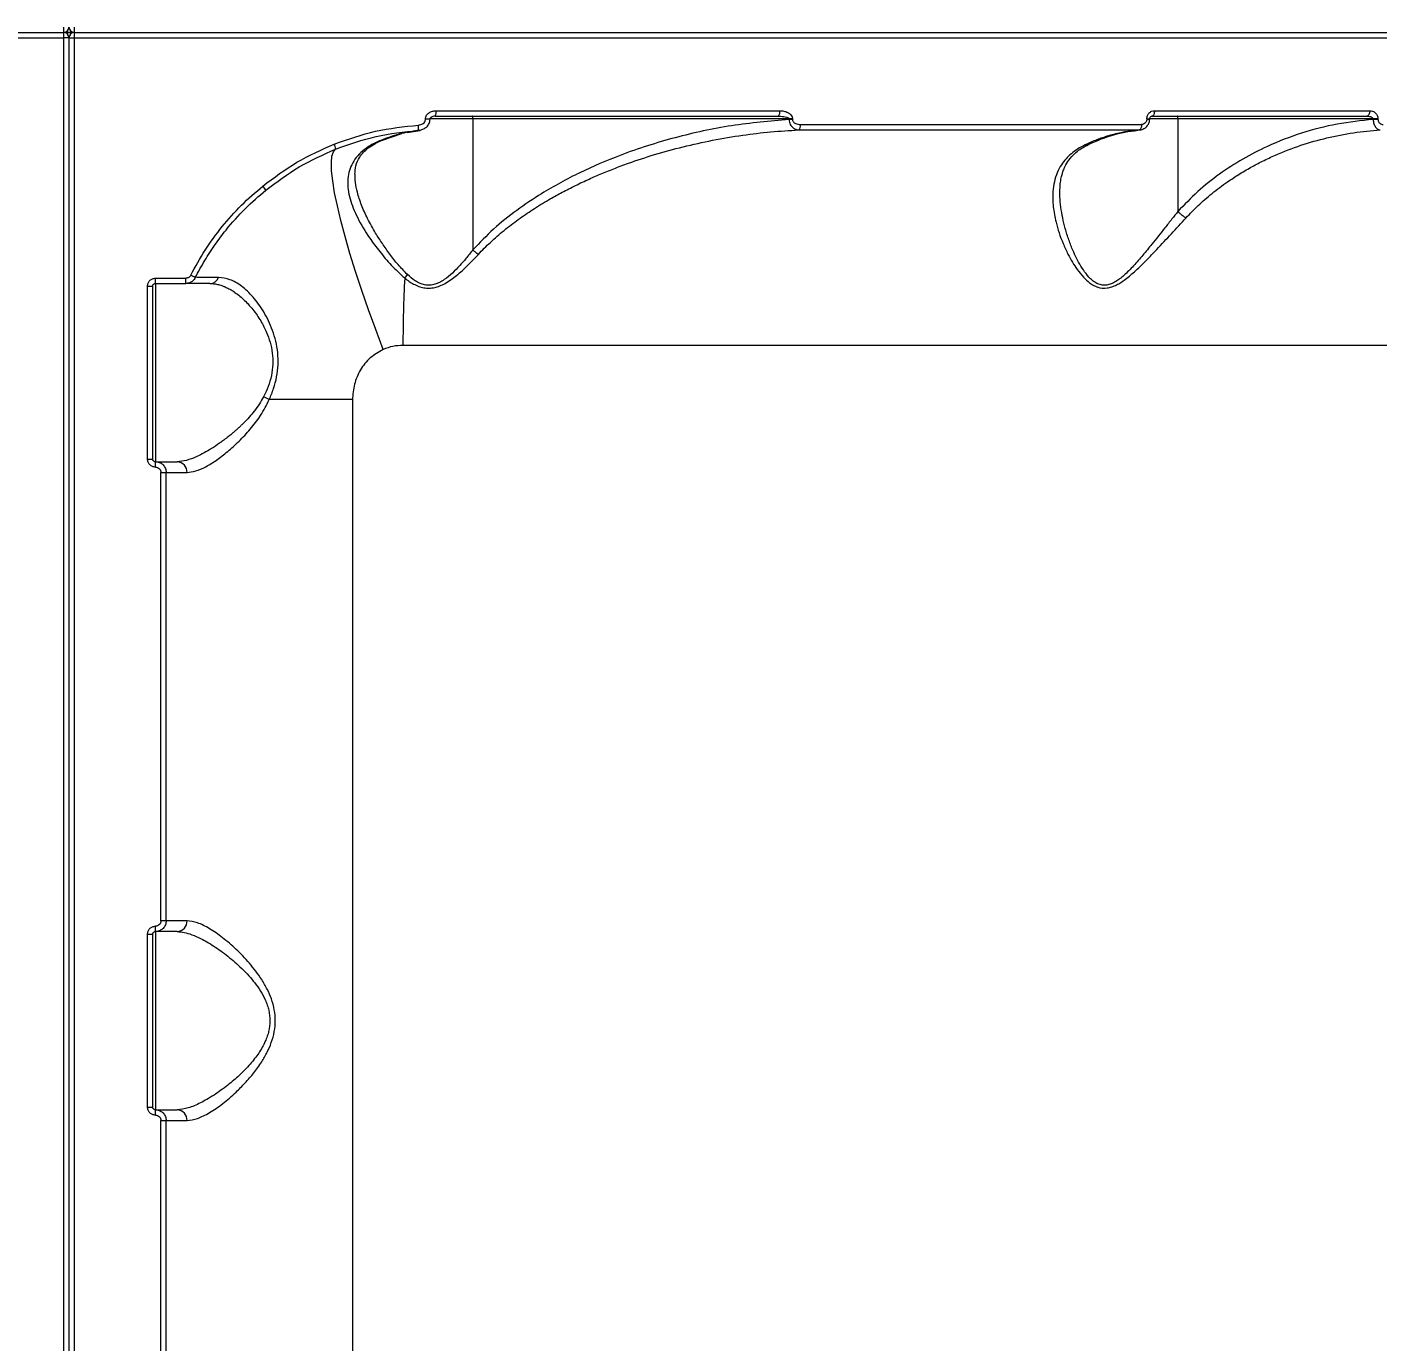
# Model space of a CAD drawing. Header units: millimetres. Extents: x -8045 to 6871, y -5915 to 5473.
# Drawn here: x -1934.6 to -1684.4, y -671.7 to -428.2 of the extents above; entities that cross this region are included whole.
import ezdxf

# ---------------------------------------------------------------- set-up
doc = ezdxf.new("R2010")
doc.units = ezdxf.units.MM
for name, color, linetype in [('DIKOM_ОБЪЕКТ', 7, 'Continuous'), ('DIKOM_РАЗМЕР_ЗОНА', 7, 'Continuous'), ('DIKOM_РАЗМЕР_ОБЪЕКТА', 7, 'Continuous')]:
    doc.layers.add(name, color=color, linetype=linetype)
doc.styles.add('style1', font='arial.ttf', dxfattribs={"width": 0.8})
doc.dimstyles.new('1-50', dxfattribs={"dimtxt": 300, "dimasz": 200, "dimexe": 100, "dimexo": 0, "dimgap": 100, "dimtad": 1, "dimtxsty": 'style1', "dimcen": 200, "dimclrd": 7, "dimclre": 7, "dimclrt": 7, "dimadec": 1, "dimazin": 2, "dimtfac": 1, "dimtmove": 0, "dimatfit": 2, "dimfxl": 0, "dimlwd": 25, "dimlwe": 18, "dimarcsym": 0})

# ---------------------------------------------------------------- blocks, each defined once
blk = doc.blocks.new('*D9')
at = {"layer": 'Defpoints', "color": 0, "linetype": 'Continuous', "transparency": 16777216}
for p in [(5663.54, -234.65), (-5019.6, -1388.73), (5663.54, -4701.47)]:
    blk.add_point(p, dxfattribs=at)
at = {"layer": 'DIKOM_РАЗМЕР_ОБЪЕКТА', "color": 7, "linetype": 'Continuous', "lineweight": 18, "transparency": 16777216}
for p, q in [((5663.54, -234.65), (5663.54, -4801.47)), ((-5019.6, -1388.73), (-5019.6, -4801.47))]:
    blk.add_line(p, q, dxfattribs=at)
at = {"layer": 'DIKOM_РАЗМЕР_ОБЪЕКТА', "color": 7, "linetype": 'Continuous', "lineweight": 25, "transparency": 16777216}
blk.add_line((-4819.6, -4701.47), (5463.54, -4701.47), dxfattribs=at)
at = {"layer": 'DIKOM_РАЗМЕР_ОБЪЕКТА', "color": 7, "linetype": 'Continuous', "transparency": 16777216}
for points in [[(-4819.6, -4668.14), (-4819.6, -4734.8), (-5019.6, -4701.47)], [(5463.54, -4668.14), (5463.54, -4734.8), (5663.54, -4701.47)]]:
    blk.add_solid(points, dxfattribs=at)
at = {"layer": 'DIKOM_РАЗМЕР_ОБЪЕКТА', "color": 7, "linetype": 'Continuous', "lineweight": 15, "transparency": 16777216, "insert": (-74.37, -4448.3), "char_height": 300, "attachment_point": 5, "style": 'style1'}
blk.add_mtext('10700', dxfattribs=at)
blk = doc.blocks.new('*D10')
at = {"layer": 'Defpoints', "color": 0, "linetype": 'Continuous', "transparency": 16777216}
for p in [(-1653.81, 3474.95), (-5616.46, -3083.4), (491.01, -3083.4)]:
    blk.add_point(p, dxfattribs=at)
at = {"layer": 'DIKOM_РАЗМЕР_ОБЪЕКТА', "color": 7, "linetype": 'Continuous', "lineweight": 18, "transparency": 16777216}
for p, q in [((-1653.81, 3474.95), (-5716.46, 3474.95)), ((491.01, -3083.4), (-5716.46, -3083.4))]:
    blk.add_line(p, q, dxfattribs=at)
at = {"layer": 'DIKOM_РАЗМЕР_ОБЪЕКТА', "color": 7, "linetype": 'Continuous', "lineweight": 25, "transparency": 16777216}
blk.add_line((-5616.46, 3274.95), (-5616.46, -2883.4), dxfattribs=at)
at = {"layer": 'DIKOM_РАЗМЕР_ОБЪЕКТА', "color": 7, "linetype": 'Continuous', "transparency": 16777216}
for points in [[(-5649.79, 3274.95), (-5583.12, 3274.95), (-5616.46, 3474.95)], [(-5649.79, -2883.4), (-5583.12, -2883.4), (-5616.46, -3083.4)]]:
    blk.add_solid(points, dxfattribs=at)
at = {"layer": 'DIKOM_РАЗМЕР_ОБЪЕКТА', "color": 7, "linetype": 'Continuous', "lineweight": 15, "transparency": 16777216, "insert": (-5869.63, -1326.86), "char_height": 300, "attachment_point": 5, "rotation": 90, "style": 'style1'}
blk.add_mtext('6550', dxfattribs=at)
blk = doc.blocks.new('*D11')
at = {"layer": 'Defpoints', "color": 0, "transparency": 16777216}
for p in [(6870.85, -184.65), (-7019.6, -1388.73), (-7019.6, -5814.65)]:
    blk.add_point(p, dxfattribs=at)
at = {"layer": 'DIKOM_РАЗМЕР_ЗОНА', "color": 7, "lineweight": 18, "transparency": 16777216}
for p, q in [((6870.85, -184.65), (6870.85, -5914.65)), ((-7019.6, -1388.73), (-7019.6, -5914.65))]:
    blk.add_line(p, q, dxfattribs=at)
at = {"layer": 'DIKOM_РАЗМЕР_ЗОНА', "color": 7, "lineweight": 25, "transparency": 16777216}
blk.add_line((6670.85, -5814.65), (-6819.6, -5814.65), dxfattribs=at)
at = {"layer": 'DIKOM_РАЗМЕР_ЗОНА', "color": 7, "transparency": 16777216}
for points in [[(-6819.6, -5781.31), (-6819.6, -5847.98), (-7019.6, -5814.65)], [(6670.85, -5781.31), (6670.85, -5847.98), (6870.85, -5814.65)]]:
    blk.add_solid(points, dxfattribs=at)
at = {"layer": 'DIKOM_РАЗМЕР_ЗОНА', "color": 7, "transparency": 16777216, "insert": (-74.37, -5561.37), "char_height": 300, "attachment_point": 5, "style": 'style1'}
blk.add_mtext('13900', dxfattribs=at)
blk = doc.blocks.new('*D12')
at = {"layer": 'Defpoints', "color": 0, "transparency": 16777216}
for p in [(-2189.61, 5472.65), (-7595.21, -5084.97), (-495.58, -5084.97)]:
    blk.add_point(p, dxfattribs=at)
at = {"layer": 'DIKOM_РАЗМЕР_ЗОНА', "color": 7, "lineweight": 18, "transparency": 16777216}
for p, q in [((-2189.61, 5472.65), (-7695.21, 5472.65)), ((-495.58, -5084.97), (-7695.21, -5084.97))]:
    blk.add_line(p, q, dxfattribs=at)
at = {"layer": 'DIKOM_РАЗМЕР_ЗОНА', "color": 7, "lineweight": 25, "transparency": 16777216}
blk.add_line((-7595.21, 5272.65), (-7595.21, -4884.97), dxfattribs=at)
at = {"layer": 'DIKOM_РАЗМЕР_ЗОНА', "color": 7, "transparency": 16777216}
for points in [[(-7628.55, 5272.65), (-7561.88, 5272.65), (-7595.21, 5472.65)], [(-7628.55, -4884.97), (-7561.88, -4884.97), (-7595.21, -5084.97)]]:
    blk.add_solid(points, dxfattribs=at)
at = {"layer": 'DIKOM_РАЗМЕР_ЗОНА', "color": 7, "transparency": 16777216, "insert": (-7848.38, -1452.59), "char_height": 300, "attachment_point": 5, "rotation": 90, "style": 'style1'}
blk.add_mtext('10550', dxfattribs=at)

msp = doc.modelspace()

# ---------------------------------------------------------------- linework, layer by layer
at = {"layer": 'DIKOM_ОБЪЕКТ', "color": 7, "linetype": 'Continuous', "lineweight": 15}
for p, q in [((-2346.813, -430.157), (-1927.815, -430.157)), ((-1927.815, -430.157), (-1927.815, -914.157)), ((-1927.313, -430.157), (-1927.815, -430.157)), ((-1926.813, -430.157), (-1927.313, -430.157)), ((-1926.813, -430.157), (-1926.813, -914.157)), ((-1926.813, -430.157), (-1926.313, -430.157)), ((-1926.313, -430.157), (-1925.811, -430.157)), ((-1925.811, -914.157), (-1925.811, -430.157)), ((-1925.811, -430.157), (-1506.813, -430.157)), ((-1860.794, -445.157), (-1860.794, -445.245)), ((-1860.794, -445.157), (-1859.951, -445.157)), ((-1859.951, -445.245), (-1860.794, -445.245)), ((-1859.951, -445.245), (-1859.951, -445.157)), ((-1852.001, -445.157), (-1859.951, -445.157)), ((-1858.838, -443.657), (-1795.199, -443.657)), ((-1793.471, -445.157), (-1852.001, -445.157)), ((-1852.001, -445.157), (-1852.001, -469.405)), ((-1793.471, -445.279), (-1793.471, -445.157)), ((-1792.832, -445.157), (-1793.471, -445.157)), ((-1792.832, -445.279), (-1793.471, -445.279)), ((-1792.832, -445.157), (-1792.832, -445.279)), ((-1727.207, -445.157), (-1727.207, -445.19)), ((-1727.207, -445.157), (-1726.683, -445.157)), ((-1727.207, -445.19), (-1726.683, -445.19)), ((-1726.683, -445.19), (-1726.683, -445.157)), ((-1721.46, -445.157), (-1726.683, -445.157)), ((-1725.791, -443.657), (-1685.928, -443.657)), ((-1721.46, -445.157), (-1721.46, -462.317)), ((-1685.306, -445.157), (-1721.46, -445.157)), ((-1685.306, -445.261), (-1685.306, -445.157)), ((-1684.406, -445.157), (-1685.306, -445.157)), ((-1684.406, -445.261), (-1685.306, -445.261)), ((-1684.406, -445.157), (-1684.406, -445.261)), ((-1864.176, -447.708), (-1861.765, -447.293)), ((-1862.182, -447.319), (-1861.76, -447.223)), ((-1791.657, -447.215), (-1728.618, -447.215)), ((-1791.358, -446.217), (-1728.18, -446.217)), ((-1728.232, -447.126), (-1728.618, -447.215)), ((-1869.07, -449.143), (-1868.694, -449.043)), ((-1868.733, -449.082), (-1865.143, -447.897)), ((-1721.46, -462.317), (-1721.459, -462.321)), ((-1910.775, -474.657), (-1905.148, -474.657)), ((-1903.287, -474.56), (-1903.416, -474.561)), ((-1912.278, -508.157), (-1912.278, -476.157)), ((-1912.278, -476.157), (-1911.313, -476.157)), ((-1911.313, -508.157), (-1911.313, -476.157)), ((-1910.813, -475.657), (-1905.2, -475.657)), ((-1910.813, -475.657), (-1910.813, -508.657)), ((-1544.813, -487.107), (-1864.965, -487.107)), ((-1874.311, -497.157), (-1889.719, -497.157)), ((-1874.311, -497.157), (-1874.311, -847.157)), ((-1912.278, -508.157), (-1911.313, -508.157)), ((-1909.772, -593.657), (-1909.772, -510.657)), ((-1909.772, -510.657), (-1908.813, -510.657)), ((-1908.813, -510.657), (-1904.955, -510.657)), ((-1908.813, -593.657), (-1908.813, -510.657)), ((-1908.813, -593.657), (-1909.772, -593.657)), ((-1904.955, -593.657), (-1908.813, -593.657)), ((-1912.278, -628.157), (-1912.278, -596.157)), ((-1912.278, -596.157), (-1911.313, -596.157)), ((-1911.313, -628.157), (-1911.313, -596.157)), ((-1910.813, -595.657), (-1910.813, -628.657)), ((-1912.278, -628.157), (-1911.313, -628.157)), ((-1909.772, -713.657), (-1909.772, -630.657)), ((-1909.772, -630.657), (-1908.813, -630.657)), ((-1908.813, -630.657), (-1904.955, -630.657)), ((-1908.813, -713.657), (-1908.813, -630.657))]:
    msp.add_line(p, q, dxfattribs=at)
at = {"layer": 'DIKOM_ОБЪЕКТ', "color": 7, "linetype": 'Continuous', "lineweight": 15, "flags": 128}
for points in [[(-1795.199, -443.657), (-1795.205, -443.852), (-1795.223, -444.04), (-1795.252, -444.213), (-1795.291, -444.364), (-1795.338, -444.489), (-1795.392, -444.581), (-1795.451, -444.638), (-1795.512, -444.657)], [(-1725.791, -443.657), (-1725.8, -443.852), (-1725.828, -444.04), (-1725.872, -444.213), (-1725.931, -444.364), (-1726.004, -444.489), (-1726.087, -444.581), (-1726.176, -444.638), (-1726.27, -444.657)], [(-1721.46, -445.157), (-1721.463, -445.06), (-1721.473, -444.966), (-1721.487, -444.88), (-1721.508, -444.804), (-1721.532, -444.742), (-1721.56, -444.695), (-1721.59, -444.667), (-1721.622, -444.657)], [(-1685.928, -443.657), (-1685.939, -443.852), (-1685.971, -444.04), (-1686.024, -444.213), (-1686.096, -444.364), (-1686.183, -444.489), (-1686.282, -444.581), (-1686.389, -444.638), (-1686.501, -444.657)], [(-1728.18, -446.217), (-1728.188, -446.403), (-1728.213, -446.583), (-1728.252, -446.75), (-1728.306, -446.898), (-1728.372, -447.022), (-1728.448, -447.119), (-1728.531, -447.183), (-1728.618, -447.215)], [(-1868.607, -487.867), (-1870.014, -484.173), (-1871.346, -480.516), (-1872.591, -476.931), (-1873.737, -473.454), (-1874.772, -470.12), (-1875.686, -466.96), (-1876.47, -464.007), (-1877.116, -461.29), (-1877.618, -458.835), (-1877.971, -456.667), (-1878.171, -454.807), (-1878.216, -453.273), (-1878.107, -452.08), (-1877.844, -451.241), (-1877.429, -450.764)]]:
    msp.add_lwpolyline(points, dxfattribs=at)
at = {"layer": 'DIKOM_ОБЪЕКТ', "color": 7, "linetype": 'Continuous', "lineweight": 15}
for centre, radius, start, end in [((-1827.431, -428.418), 100.385, 179.85121, 180.42199), ((-1827.433, -429.897), 100.382, 179.57801, 180.14878), ((-1927.813, -428.157), 1, 270, 0), ((-1927.813, -430.157), 1, 0, 90), ((-1925.813, -428.157), 1, 180, 270), ((-1925.813, -430.157), 1, 90, 180), ((-2026.195, -428.418), 100.385, 359.57801, 0.14879), ((-2026.192, -429.897), 100.382, 359.85122, 0.42199), ((-1860.504, -443.901), 1.684, 333.30437, 8.318), ((-1864.042, -446.669), 1.97, 340.73408, 10.08971), ((-1792.498, -446.419), 1.157, 316.57353, 10.05154), ((-1879.808, -450.921), 2.384, 3.78462, 27.06679), ((-1893.522, -460.012), 3.552, 27.45777, 42.8009), ((-1917.354, -474.906), 6.584, 353.45013, 2.16697), ((-1910.037, -474.906), 4.895, 351.17423, 2.916), ((-1908.419, -482.838), 9.672, 58.84858, 64.49259), ((-1900.767, -473.897), 1.761, 271.8327, 338.85683), ((-1628.647, -486.985), 236.318, 177.00305, 180.02965), ((-1869.089, -470.446), 6.106, 316.74621, 324.3342), ((-1893.668, -503.512), 7.481, 58.14658, 67.16851), ((-1917.354, -509.408), 6.584, 357.83292, 6.54985), ((-1906.864, -510.566), 1.911, 357.24761, 86.95462), ((-1917.354, -594.906), 6.584, 353.45015, 2.16708), ((-1906.864, -593.749), 1.911, 273.04538, 2.75239), ((-1917.354, -629.408), 6.584, 357.83303, 6.54987), ((-1906.864, -630.566), 1.911, 357.24636, 86.95586)]:
    msp.add_arc(centre, radius, start, end, dxfattribs=at)
for points, knots in [([(-2345.8, -429.157), (-2345.804, -429.157), (-2346.003, -429.157), (-2345.299, -429.157), (-2343.595, -429.157), (-2340.574, -429.157), (-2336.438, -429.157), (-2331.177, -429.157), (-2324.846, -429.157), (-2317.495, -429.157), (-2309.176, -429.157), (-2299.947, -429.157), (-2289.831, -429.157), (-2278.793, -429.157), (-2266.771, -429.157), (-2253.734, -429.157), (-2239.703, -429.157), (-2224.698, -429.157), (-2208.76, -429.157), (-2191.938, -429.157), (-2174.302, -429.157), (-2155.914, -429.157), (-2136.846, -429.157), (-2117.178, -429.157), (-2096.998, -429.157), (-2076.39, -429.157), (-2055.442, -429.157), (-2034.259, -429.157), (-2012.936, -429.157), (-1991.563, -429.157), (-1970.213, -429.157), (-1948.966, -429.157), (-1934.838, -429.157), (-1927.813, -429.157)], [0, 0, 0, 0, 0.0007607, 0.0348328, 0.0688504, 0.1027746, 0.136567, 0.1701896, 0.2035183, 0.2365794, 0.2693406, 0.3017708, 0.3338404, 0.3659096, 0.3983395, 0.4311007, 0.4641621, 0.4974913, 0.5311135, 0.5649055, 0.5988298, 0.6328477, 0.6669202, 0.7009923, 0.73501, 0.7689341, 0.8027265, 0.8363492, 0.8696779, 0.9027389, 0.9355001, 0.9679303, 1, 1, 1, 1]), ([(-2345.8, -429.157), (-2345.804, -429.157), (-2346.003, -429.157), (-2345.299, -429.157), (-2343.595, -429.157), (-2340.574, -429.157), (-2336.438, -429.157), (-2331.177, -429.157), (-2324.846, -429.157), (-2317.495, -429.157), (-2309.176, -429.157), (-2299.947, -429.157), (-2289.831, -429.157), (-2278.793, -429.157), (-2266.771, -429.157), (-2253.734, -429.157), (-2239.703, -429.157), (-2224.698, -429.157), (-2208.76, -429.157), (-2191.938, -429.157), (-2174.302, -429.157), (-2155.914, -429.157), (-2136.846, -429.157), (-2117.178, -429.157), (-2096.998, -429.157), (-2076.39, -429.157), (-2055.442, -429.157), (-2034.259, -429.157), (-2012.936, -429.157), (-1991.563, -429.157), (-1970.213, -429.157), (-1948.966, -429.157), (-1934.838, -429.157), (-1927.813, -429.157)], [0, 0, 0, 0, 0.0007607, 0.0348328, 0.0688504, 0.1027746, 0.136567, 0.1701896, 0.2035183, 0.2365794, 0.2693406, 0.3017708, 0.3338404, 0.3659096, 0.3983395, 0.4311007, 0.4641621, 0.4974913, 0.5311135, 0.5649055, 0.5988298, 0.6328477, 0.6669202, 0.7009923, 0.73501, 0.7689341, 0.8027265, 0.8363492, 0.8696779, 0.9027389, 0.9355001, 0.9679303, 1, 1, 1, 1]), ([(-1927.463, -429.157), (-1927.246, -429.157), (-1926.813, -429.157), (-1926.38, -429.157), (-1926.163, -429.157)], [0, 0, 0, 0, 0.5000458, 1, 1, 1, 1]), ([(-1926.163, -429.157), (-1926.38, -429.157), (-1926.813, -429.157), (-1927.246, -429.157), (-1927.463, -429.157)], [0, 0, 0, 0, 0.4999542, 1, 1, 1, 1]), ([(-1925.813, -429.157), (-1918.788, -429.157), (-1904.66, -429.157), (-1883.413, -429.157), (-1862.063, -429.157), (-1840.691, -429.157), (-1819.367, -429.157), (-1798.184, -429.157), (-1777.236, -429.157), (-1756.628, -429.157), (-1736.448, -429.157), (-1716.78, -429.157), (-1697.712, -429.157), (-1679.324, -429.157), (-1661.688, -429.157), (-1644.866, -429.157), (-1628.928, -429.157), (-1613.923, -429.157), (-1599.892, -429.157), (-1586.855, -429.157), (-1574.833, -429.157), (-1563.795, -429.157), (-1553.679, -429.157), (-1544.45, -429.157), (-1536.131, -429.157), (-1528.78, -429.157), (-1522.449, -429.157), (-1517.188, -429.157), (-1513.052, -429.157), (-1510.03, -429.157), (-1508.327, -429.157), (-1507.623, -429.157), (-1507.822, -429.157), (-1507.826, -429.157)], [0, 0, 0, 0, 0.0320693, 0.0644991, 0.0972602, 0.1303218, 0.1636508, 0.1972731, 0.2310651, 0.2649892, 0.2990072, 0.3330798, 0.3671519, 0.4011695, 0.4350937, 0.468886, 0.5025087, 0.5358374, 0.5688985, 0.6016597, 0.6340899, 0.6661596, 0.6982287, 0.7306586, 0.7634198, 0.7964812, 0.8298104, 0.8634325, 0.8972246, 0.9311488, 0.9651667, 0.9992393, 1, 1, 1, 1]), ([(-1925.813, -429.157), (-1918.788, -429.157), (-1904.66, -429.157), (-1883.413, -429.157), (-1862.063, -429.157), (-1840.691, -429.157), (-1819.367, -429.157), (-1798.184, -429.157), (-1777.236, -429.157), (-1756.628, -429.157), (-1736.448, -429.157), (-1716.78, -429.157), (-1697.712, -429.157), (-1679.324, -429.157), (-1661.688, -429.157), (-1644.866, -429.157), (-1628.928, -429.157), (-1613.923, -429.157), (-1599.892, -429.157), (-1586.855, -429.157), (-1574.833, -429.157), (-1563.795, -429.157), (-1553.679, -429.157), (-1544.45, -429.157), (-1536.131, -429.157), (-1528.78, -429.157), (-1522.449, -429.157), (-1517.188, -429.157), (-1513.052, -429.157), (-1510.03, -429.157), (-1508.327, -429.157), (-1507.623, -429.157), (-1507.822, -429.157), (-1507.826, -429.157)], [0, 0, 0, 0, 0.0320693, 0.0644991, 0.0972602, 0.1303218, 0.1636508, 0.1972731, 0.2310651, 0.2649892, 0.2990072, 0.3330798, 0.3671519, 0.4011695, 0.4350937, 0.468886, 0.5025087, 0.5358374, 0.5688985, 0.6016597, 0.6340899, 0.6661596, 0.6982287, 0.7306586, 0.7634198, 0.7964812, 0.8298104, 0.8634325, 0.8972246, 0.9311488, 0.9651667, 0.9992393, 1, 1, 1, 1]), ([(-1862.102, -446.323), (-1861.95, -446.302), (-1861.645, -446.259), (-1861.227, -446.045), (-1860.95, -445.763), (-1860.813, -445.478), (-1860.8, -445.321), (-1860.794, -445.245)], [0, 0, 0, 0, 0.2498107, 0.4991843, 0.7488148, 0.8772728, 1, 1, 1, 1]), ([(-1861.782, -447.258), (-1861.564, -447.193), (-1861.124, -447.06), (-1860.533, -446.641), (-1860.158, -446.138), (-1859.979, -445.646), (-1859.96, -445.379), (-1859.951, -445.245)], [0, 0, 0, 0, 0.2333659, 0.4713365, 0.7263083, 0.8621464, 1, 1, 1, 1]), ([(-1860.794, -445.157), (-1860.784, -445.045), (-1860.765, -444.815), (-1860.613, -444.504), (-1860.397, -444.234), (-1860.042, -443.95), (-1859.514, -443.709), (-1859.063, -443.674), (-1858.838, -443.657)], [0, 0, 0, 0, 0.1230913, 0.2505462, 0.3721732, 0.5011367, 0.7503115, 1, 1, 1, 1]), ([(-1859.951, -445.157), (-1859.951, -445.15), (-1859.95, -445.136), (-1859.944, -445.108), (-1859.931, -445.074), (-1859.899, -445.017), (-1859.831, -444.936), (-1859.659, -444.797), (-1859.359, -444.653), (-1859.086, -444.61), (-1858.94, -444.587)], [0, 0, 0, 0, 0.0235972, 0.046789, 0.074501, 0.1094841, 0.2050982, 0.3307639, 0.6431644, 1, 1, 1, 1]), ([(-1859, -444.657), (-1851.844, -444.657), (-1837.532, -444.657), (-1816.331, -444.657), (-1802.451, -444.657), (-1795.512, -444.657)], [0, 0, 0, 0, 0.3333139, 0.6666806, 1, 1, 1, 1]), ([(-1852.001, -445.157), (-1852.003, -445.092), (-1852.008, -444.961), (-1852.045, -444.795), (-1852.098, -444.68), (-1852.14, -444.665), (-1852.161, -444.657)], [0, 0, 0, 0, 0.2500101, 0.5000092, 0.7499996, 1, 1, 1, 1]), ([(-1793.471, -445.279), (-1797.022, -445.591), (-1804.114, -446.215), (-1814.586, -448.494), (-1823.971, -451.473), (-1832.232, -455.015), (-1838.62, -458.474), (-1843.927, -462.039), (-1848.234, -465.453), (-1850.754, -468.104), (-1851.999, -469.413)], [0, 0, 0, 0, 0.166469, 0.332443, 0.4987743, 0.6240185, 0.748854, 0.833796, 0.9179429, 1, 1, 1, 1]), ([(-1795.512, -444.657), (-1795.149, -444.669), (-1794.604, -444.686), (-1793.957, -444.821), (-1793.636, -444.941), (-1793.508, -445.056), (-1793.475, -445.115), (-1793.472, -445.144), (-1793.471, -445.157)], [0, 0, 0, 0, 0.4981716, 0.7483434, 0.9096002, 0.9610803, 0.9815173, 1, 1, 1, 1]), ([(-1795.199, -443.657), (-1794.947, -443.672), (-1794.444, -443.701), (-1793.721, -443.945), (-1793.181, -444.315), (-1792.928, -444.704), (-1792.845, -444.958), (-1792.836, -445.092), (-1792.832, -445.157)], [0, 0, 0, 0, 0.2498954, 0.4995082, 0.7488496, 0.8744006, 0.9380085, 1, 1, 1, 1]), ([(-1793.471, -445.279), (-1793.455, -445.444), (-1793.425, -445.766), (-1793.253, -446.19), (-1793.029, -446.531), (-1792.697, -446.866), (-1792.235, -447.142), (-1791.847, -447.191), (-1791.657, -447.215)], [0, 0, 0, 0, 0.1501478, 0.2929681, 0.4249018, 0.5487941, 0.7794298, 1, 1, 1, 1]), ([(-1792.832, -445.279), (-1792.83, -445.32), (-1792.825, -445.403), (-1792.775, -445.563), (-1792.667, -445.736), (-1792.487, -445.901), (-1792.213, -446.064), (-1791.829, -446.192), (-1791.515, -446.209), (-1791.358, -446.217)], [0, 0, 0, 0, 0.0616328, 0.1252977, 0.2506377, 0.3692722, 0.5009726, 0.750317, 1, 1, 1, 1]), ([(-1728.258, -447.169), (-1728.034, -447.094), (-1727.593, -446.946), (-1727.076, -446.448), (-1726.743, -445.842), (-1726.703, -445.403), (-1726.683, -445.19)], [0, 0, 0, 0, 0.2660093, 0.5228223, 0.7687247, 1, 1, 1, 1]), ([(-1727.207, -445.19), (-1727.211, -445.26), (-1727.219, -445.399), (-1727.282, -445.598), (-1727.377, -445.779), (-1727.543, -445.983), (-1727.812, -446.174), (-1728.057, -446.203), (-1728.18, -446.217)], [0, 0, 0, 0, 0.1249503, 0.250947, 0.375203, 0.5011786, 0.7505056, 1, 1, 1, 1]), ([(-1727.207, -445.157), (-1727.202, -445.056), (-1727.191, -444.851), (-1727.1, -444.561), (-1726.963, -444.296), (-1726.72, -443.997), (-1726.327, -443.719), (-1725.97, -443.678), (-1725.791, -443.657)], [0, 0, 0, 0, 0.1251161, 0.2509759, 0.3751831, 0.5012368, 0.7504576, 1, 1, 1, 1]), ([(-1726.683, -445.157), (-1726.676, -445.086), (-1726.663, -444.943), (-1726.537, -444.758), (-1726.341, -444.622), (-1726.178, -444.599), (-1726.094, -444.587)], [0, 0, 0, 0, 0.2350167, 0.4701261, 0.7258939, 1, 1, 1, 1]), ([(-1726.27, -444.657), (-1719.469, -444.657), (-1705.868, -444.657), (-1692.957, -444.657), (-1686.501, -444.657)], [0, 0, 0, 0, 0.4999991, 1, 1, 1, 1]), ([(-1685.306, -445.261), (-1687.541, -445.501), (-1692.021, -445.982), (-1698.585, -447.698), (-1704.416, -449.937), (-1709.48, -452.549), (-1713.801, -455.348), (-1717.863, -458.556), (-1720.258, -461.063), (-1721.459, -462.321)], [0, 0, 0, 0, 0.1663115, 0.3333902, 0.4995672, 0.6252211, 0.7503536, 0.8748267, 1, 1, 1, 1]), ([(-1686.501, -444.657), (-1686.27, -444.671), (-1685.923, -444.692), (-1685.535, -444.845), (-1685.372, -444.98), (-1685.314, -445.083), (-1685.308, -445.133), (-1685.306, -445.157)], [0, 0, 0, 0, 0.4998308, 0.7497629, 0.8916827, 0.9485056, 1, 1, 1, 1]), ([(-1685.928, -443.657), (-1685.747, -443.675), (-1685.386, -443.711), (-1684.971, -443.963), (-1684.699, -444.254), (-1684.538, -444.523), (-1684.427, -444.827), (-1684.413, -445.048), (-1684.406, -445.157)], [0, 0, 0, 0, 0.249591, 0.4993607, 0.6272929, 0.7498988, 0.876344, 1, 1, 1, 1]), ([(-1685.306, -445.261), (-1685.295, -445.401), (-1685.274, -445.68), (-1685.173, -446.073), (-1685.028, -446.42), (-1684.793, -446.796), (-1684.439, -447.13), (-1684.129, -447.187), (-1683.977, -447.215)], [0, 0, 0, 0, 0.1344488, 0.2676229, 0.3980902, 0.5245796, 0.7667585, 1, 1, 1, 1]), ([(-1684.406, -445.261), (-1684.402, -445.331), (-1684.394, -445.471), (-1684.325, -445.667), (-1684.223, -445.839), (-1684.05, -446.025), (-1683.784, -446.184), (-1683.555, -446.206), (-1683.44, -446.217)], [0, 0, 0, 0, 0.1242498, 0.2500801, 0.3726092, 0.5005353, 0.7503104, 1, 1, 1, 1]), ([(-1877.685, -449.836), (-1875.151, -448.942), (-1870.083, -447.155), (-1864.763, -446.601), (-1862.102, -446.323)], [0, 0, 0, 0, 0.4999988, 1, 1, 1, 1]), ([(-1877.429, -450.764), (-1874.95, -449.887), (-1869.992, -448.135), (-1864.786, -447.591), (-1862.182, -447.319)], [0, 0, 0, 0, 0.4999581, 1, 1, 1, 1]), ([(-1862.182, -447.319), (-1863.35, -447.507), (-1865.682, -447.882), (-1867.942, -448.723), (-1869.07, -449.143)], [0, 0, 0, 0, 0.5009483, 1, 1, 1, 1]), ([(-1851.001, -470.254), (-1850.272, -469.5), (-1848.756, -467.935), (-1846.27, -465.795), (-1843.646, -463.783), (-1840.89, -461.903), (-1838.262, -460.293), (-1835.722, -458.874), (-1833.309, -457.629), (-1830.867, -456.468), (-1828.39, -455.382), (-1825.873, -454.36), (-1822.525, -453.111), (-1818.251, -451.707), (-1813.058, -450.282), (-1807.611, -449.078), (-1802.203, -448.171), (-1796.871, -447.525), (-1793.399, -447.318), (-1791.657, -447.215)], [0, 0, 0, 0, 0.0475359, 0.098819, 0.1492367, 0.1985501, 0.2514811, 0.2905746, 0.3321963, 0.3763711, 0.4151166, 0.4568779, 0.5016832, 0.5801491, 0.6647726, 0.7508861, 0.8385493, 0.9190197, 1, 1, 1, 1]), ([(-1728.618, -447.215), (-1729.13, -447.268), (-1730.38, -447.398), (-1732.488, -447.794), (-1734.776, -448.42), (-1736.862, -449.174), (-1738.08, -449.729), (-1738.615, -449.973)], [0, 0, 0, 0, 0.1503549, 0.3668229, 0.6226253, 0.8340758, 1, 1, 1, 1]), ([(-1738.147, -449.945), (-1736.481, -449.221), (-1733.268, -447.822), (-1729.891, -447.404), (-1728.264, -447.202)], [0, 0, 0, 0, 0.5183038, 1, 1, 1, 1]), ([(-1719.957, -463.5), (-1719.216, -462.729), (-1717.686, -461.136), (-1715.107, -458.909), (-1712.581, -457.011), (-1710.161, -455.421), (-1707.996, -454.145), (-1705.725, -452.95), (-1702.659, -451.518), (-1698.701, -449.995), (-1693.871, -448.622), (-1688.958, -447.646), (-1685.64, -447.359), (-1683.977, -447.215)], [0, 0, 0, 0, 0.07811, 0.1613355, 0.2497931, 0.3106121, 0.375053, 0.4356387, 0.500752, 0.6262812, 0.750821, 0.8751073, 1, 1, 1, 1]), ([(-1890.916, -457.598), (-1888.855, -456.052), (-1884.733, -452.959), (-1880.034, -450.877), (-1877.685, -449.836)], [0, 0, 0, 0, 0.4999997, 1, 1, 1, 1]), ([(-1869.07, -449.143), (-1869.709, -449.437), (-1870.98, -450.02), (-1872.481, -451.098), (-1873.665, -452.304), (-1874.788, -454.085), (-1875.375, -456.588), (-1874.913, -459.917), (-1873.477, -463.48), (-1871.491, -466.799), (-1869.317, -469.736), (-1867.194, -472.278), (-1865.495, -473.844), (-1864.642, -474.63)], [0, 0, 0, 0, 0.0629766, 0.1251349, 0.1876121, 0.2502846, 0.3749742, 0.4992942, 0.6242146, 0.7485987, 0.8323191, 0.9158178, 1, 1, 1, 1]), ([(-1873.854, -455.435), (-1873.82, -454.908), (-1873.745, -453.753), (-1873.017, -452.1), (-1871.758, -450.759), (-1870.175, -449.717), (-1869.076, -449.238), (-1868.504, -448.989)], [0, 0, 0, 0, 0.1921525, 0.4209625, 0.6893025, 0.8381013, 1, 1, 1, 1]), ([(-1738.615, -449.973), (-1739.084, -450.218), (-1740.029, -450.713), (-1741.209, -451.591), (-1742.218, -452.567), (-1743.109, -453.734), (-1743.85, -455.137), (-1744.378, -456.808), (-1744.679, -458.899), (-1744.615, -461.408), (-1744.15, -463.981), (-1743.487, -466.271), (-1742.748, -468.246), (-1741.906, -470.07), (-1741.022, -471.672), (-1740.084, -473.113), (-1739.044, -474.42), (-1737.998, -475.404), (-1737.086, -476.001), (-1736.046, -476.464), (-1734.88, -476.584), (-1733.692, -476.297), (-1732.839, -475.934), (-1731.998, -475.449), (-1730.785, -474.606), (-1729.191, -473.236), (-1727.274, -471.358), (-1725.08, -469.066), (-1722.636, -466.422), (-1720.851, -464.476), (-1719.957, -463.5)], [0, 0, 0, 0, 0.0313105, 0.0630867, 0.0939358, 0.1255604, 0.1655573, 0.2071681, 0.2507381, 0.31331, 0.3752874, 0.4166908, 0.4587708, 0.5001167, 0.5326199, 0.5624595, 0.5964645, 0.6253566, 0.6418233, 0.6568737, 0.6882483, 0.7033883, 0.7196693, 0.7345081, 0.750802, 0.7906447, 0.8333517, 0.8757682, 0.9377007, 1, 1, 1, 1]), ([(-1743.313, -458.699), (-1743.298, -458.186), (-1743.272, -457.269), (-1743.085, -456.144), (-1742.873, -455.309), (-1742.602, -454.517), (-1742.171, -453.564), (-1741.381, -452.369), (-1740.117, -451.057), (-1738.759, -450.314), (-1738.044, -449.923)], [0, 0, 0, 0, 0.1360929, 0.2433614, 0.3226275, 0.3875308, 0.4873597, 0.6264151, 0.8032465, 1, 1, 1, 1]), ([(-1738.615, -449.973), (-1738.528, -449.981), (-1738.347, -449.999), (-1738.169, -449.97), (-1738.093, -449.917), (-1738.088, -449.914)], [0, 0, 0, 0, 0.4658139, 0.9649134, 1, 1, 1, 1]), ([(-1890.37, -458.374), (-1888.355, -456.858), (-1884.324, -453.826), (-1879.727, -451.784), (-1877.429, -450.764)], [0, 0, 0, 0, 0.4999918, 1, 1, 1, 1]), ([(-1904.254, -474.109), (-1903.397, -472.539), (-1901.683, -469.399), (-1898.5, -465.084), (-1894.953, -461.078), (-1892.262, -458.758), (-1890.916, -457.598)], [0, 0, 0, 0, 0.2506378, 0.5013194, 0.7505995, 1, 1, 1, 1]), ([(-1864.129, -474.006), (-1864.718, -473.395), (-1865.893, -472.177), (-1867.413, -470.228), (-1868.807, -468.269), (-1870.217, -466.054), (-1871.541, -463.665), (-1872.679, -461.133), (-1873.404, -458.902), (-1873.796, -456.991), (-1873.829, -455.912), (-1873.844, -455.41)], [0, 0, 0, 0, 0.1011869, 0.2018578, 0.302758, 0.4040277, 0.543687, 0.6753036, 0.8072768, 0.9103494, 1, 1, 1, 1]), ([(-1903.416, -474.561), (-1902.847, -473.494), (-1901.728, -471.396), (-1899.806, -468.464), (-1897.36, -465.216), (-1894.293, -461.764), (-1891.661, -459.489), (-1890.37, -458.374)], [0, 0, 0, 0, 0.1731313, 0.3402549, 0.501381, 0.7555298, 1, 1, 1, 1]), ([(-1721.46, -462.317), (-1721.826, -462.779), (-1722.62, -463.78), (-1723.821, -465.295), (-1725.058, -466.854), (-1726.417, -468.549), (-1727.938, -470.407), (-1729.643, -472.375), (-1731.079, -473.851), (-1732.206, -474.792), (-1732.988, -475.338), (-1733.789, -475.751), (-1734.643, -475.992), (-1735.342, -475.992), (-1735.889, -475.872), (-1736.399, -475.681), (-1737.002, -475.324), (-1737.851, -474.601), (-1738.755, -473.502), (-1739.651, -472.085), (-1740.42, -470.612), (-1741.161, -468.937), (-1741.862, -467.045), (-1742.46, -465.01), (-1742.918, -462.977), (-1743.2, -461.011), (-1743.331, -459.552), (-1743.302, -458.795), (-1743.297, -458.661)], [0, 0, 0, 0, 0.0400781, 0.0869365, 0.1301868, 0.1734204, 0.2320433, 0.2903703, 0.3476488, 0.3707315, 0.3911356, 0.4140885, 0.4348455, 0.4563266, 0.4673497, 0.4787545, 0.4993256, 0.5226072, 0.5665589, 0.6101645, 0.6535988, 0.6970592, 0.7551901, 0.815748, 0.8710054, 0.9302993, 0.9877149, 1, 1, 1, 1]), ([(-1721.459, -462.321), (-1721.338, -462.437), (-1721.092, -462.674), (-1720.691, -463.006), (-1720.297, -463.298), (-1720.069, -463.433), (-1719.957, -463.5)], [0, 0, 0, 0, 0.2457821, 0.5000311, 0.7542245, 1, 1, 1, 1]), ([(-1864.642, -474.63), (-1864.37, -474.842), (-1863.85, -475.247), (-1862.989, -475.777), (-1862.091, -476.194), (-1861.115, -476.467), (-1860.105, -476.546), (-1859.093, -476.416), (-1858.102, -476.101), (-1856.696, -475.424), (-1854.928, -474.144), (-1852.906, -472.289), (-1851.637, -470.933), (-1851.001, -470.254)], [0, 0, 0, 0, 0.0657243, 0.1254998, 0.1908507, 0.251007, 0.3133791, 0.3762149, 0.4361204, 0.5015317, 0.657908, 0.8285353, 1, 1, 1, 1]), ([(-1852.001, -469.405), (-1852.436, -469.954), (-1853.224, -470.949), (-1854.485, -472.398), (-1855.784, -473.732), (-1857.038, -474.788), (-1858.147, -475.461), (-1859.053, -475.839), (-1859.996, -476.017), (-1860.946, -475.95), (-1861.851, -475.657), (-1862.959, -475.056), (-1863.666, -474.421), (-1864.129, -474.006)], [0, 0, 0, 0, 0.1375736, 0.2496729, 0.3738572, 0.4982979, 0.5646445, 0.6235492, 0.6870756, 0.74939, 0.8086506, 0.8747376, 1, 1, 1, 1]), ([(-1852.001, -469.405), (-1852.001, -469.407), (-1852.001, -469.409), (-1852, -469.412), (-1851.999, -469.413), (-1851.999, -469.413)], [0, 0, 0, 0, 0.5423762, 0.7782903, 1, 1, 1, 1]), ([(-1851.999, -469.413), (-1851.836, -469.566), (-1851.512, -469.87), (-1851.171, -470.126), (-1851.001, -470.254)], [0, 0, 0, 0, 0.4999912, 1, 1, 1, 1]), ([(-1912.278, -476.157), (-1912.255, -475.96), (-1912.21, -475.566), (-1911.861, -475.07), (-1911.365, -474.725), (-1910.971, -474.68), (-1910.775, -474.657)], [0, 0, 0, 0, 0.2505344, 0.500191, 0.7499574, 1, 1, 1, 1]), ([(-1903.416, -474.561), (-1903.485, -474.679), (-1903.638, -474.942), (-1904.008, -475.291), (-1904.538, -475.591), (-1904.969, -475.634), (-1905.2, -475.657)], [0, 0, 0, 0, 0.1858465, 0.414539, 0.6859589, 1, 1, 1, 1]), ([(-1904.254, -474.109), (-1904.303, -474.188), (-1904.399, -474.346), (-1904.619, -474.519), (-1904.872, -474.637), (-1905.056, -474.65), (-1905.148, -474.657)], [0, 0, 0, 0, 0.2510295, 0.5004399, 0.7501919, 1, 1, 1, 1]), ([(-1899.125, -474.532), (-1899.778, -474.536), (-1901.081, -474.544), (-1902.433, -474.552), (-1902.906, -474.556), (-1903.141, -474.558)], [0, 0, 0, 0, 0.3349721, 0.6689349, 1, 1, 1, 1]), ([(-1889.719, -497.157), (-1889.436, -496.478), (-1888.87, -495.121), (-1888.305, -492.933), (-1888.037, -490.691), (-1888.106, -488.462), (-1888.474, -486.33), (-1889.274, -483.69), (-1890.692, -480.801), (-1892.7, -478.054), (-1894.84, -476.055), (-1897.015, -474.768), (-1898.422, -474.611), (-1899.125, -474.532)], [0, 0, 0, 0, 0.0636282, 0.1271844, 0.1905707, 0.2535785, 0.3167297, 0.3794365, 0.5039785, 0.6283924, 0.7519474, 0.8760941, 1, 1, 1, 1]), ([(-1911.313, -476.157), (-1911.306, -476.093), (-1911.295, -475.995), (-1911.232, -475.879), (-1911.153, -475.782), (-1911.048, -475.709), (-1910.924, -475.665), (-1910.851, -475.66), (-1910.813, -475.657)], [0, 0, 0, 0, 0.2443485, 0.3709669, 0.5000735, 0.7197394, 0.8524571, 1, 1, 1, 1]), ([(-1900.711, -475.657), (-1901.397, -475.657), (-1902.767, -475.657), (-1904.141, -475.657), (-1905.036, -475.657), (-1905.145, -475.657), (-1905.2, -475.657)], [0, 0, 0, 0, 0.2512121, 0.5017583, 0.7501833, 1, 1, 1, 1]), ([(-1900.711, -475.657), (-1900.491, -475.664), (-1900.03, -475.679), (-1899.296, -475.806), (-1898.704, -475.974), (-1898.268, -476.131), (-1898.003, -476.237), (-1897.71, -476.365), (-1897.241, -476.591), (-1896.794, -476.843), (-1896.432, -477.072), (-1896.022, -477.341), (-1895.39, -477.802), (-1894.498, -478.571), (-1893.617, -479.456), (-1892.776, -480.435), (-1891.99, -481.492), (-1891.309, -482.554), (-1890.721, -483.62), (-1890.114, -484.917), (-1889.535, -486.522), (-1889.111, -488.515), (-1889.009, -490.61), (-1889.279, -492.714), (-1889.874, -494.748), (-1890.467, -495.993), (-1890.765, -496.617)], [0, 0, 0, 0, 0.0380218, 0.0795775, 0.1246707, 0.137925, 0.1527153, 0.1690441, 0.1869104, 0.2310993, 0.243568, 0.247394, 0.2995867, 0.3495887, 0.3984085, 0.4517089, 0.4991345, 0.5441196, 0.5857506, 0.6240961, 0.6866527, 0.749326, 0.8119045, 0.8744185, 0.9370841, 1, 1, 1, 1]), ([(-1864.965, -487.107), (-1865.592, -487.139), (-1866.844, -487.202), (-1868.02, -487.645), (-1868.607, -487.867)], [0, 0, 0, 0, 0.5004415, 1, 1, 1, 1]), ([(-1868.607, -487.867), (-1869.447, -488.338), (-1871.124, -489.28), (-1872.921, -491.596), (-1874.093, -494.268), (-1874.238, -496.194), (-1874.311, -497.157)], [0, 0, 0, 0, 0.2506914, 0.5004294, 0.7502531, 1, 1, 1, 1]), ([(-1890.765, -496.617), (-1891.011, -497.06), (-1891.537, -498.002), (-1892.454, -499.248), (-1893.474, -500.46), (-1894.288, -501.315), (-1894.916, -501.929), (-1895.308, -502.3), (-1895.743, -502.698), (-1896.219, -503.118), (-1896.592, -503.435), (-1897.032, -503.799), (-1897.568, -504.23), (-1898.256, -504.753), (-1899.228, -505.455), (-1900.398, -506.234), (-1901.814, -507.062), (-1903.383, -507.841), (-1905.102, -508.503), (-1906.208, -508.606), (-1906.763, -508.657)], [0, 0, 0, 0, 0.0587528, 0.1250422, 0.183189, 0.2499633, 0.2704495, 0.293195, 0.3181957, 0.3454609, 0.3749851, 0.3820686, 0.4205179, 0.4663061, 0.49934, 0.5865712, 0.6681255, 0.7492975, 0.8742152, 1, 1, 1, 1]), ([(-1904.955, -510.657), (-1904.426, -510.599), (-1903.372, -510.484), (-1901.504, -509.637), (-1899.509, -508.408), (-1897.423, -506.809), (-1895.303, -504.893), (-1893.233, -502.668), (-1891.248, -500.15), (-1890.229, -498.155), (-1889.719, -497.157)], [0, 0, 0, 0, 0.1259343, 0.2508897, 0.3755866, 0.5008465, 0.6251026, 0.7501498, 0.8750286, 1, 1, 1, 1]), ([(-1910.775, -509.657), (-1910.972, -509.635), (-1911.365, -509.59), (-1911.862, -509.243), (-1912.21, -508.748), (-1912.256, -508.354), (-1912.278, -508.157)], [0, 0, 0, 0, 0.2505838, 0.5002434, 0.7500283, 1, 1, 1, 1]), ([(-1910.813, -508.657), (-1910.851, -508.655), (-1910.925, -508.65), (-1911.048, -508.605), (-1911.154, -508.532), (-1911.232, -508.436), (-1911.295, -508.319), (-1911.306, -508.222), (-1911.313, -508.157)], [0, 0, 0, 0, 0.1476919, 0.2804336, 0.500359, 0.6294304, 0.7558393, 1, 1, 1, 1]), ([(-1910.813, -508.657), (-1910.644, -508.67), (-1910.33, -508.693), (-1909.839, -508.885), (-1909.434, -509.176), (-1909.132, -509.551), (-1908.881, -510.016), (-1908.84, -510.404), (-1908.813, -510.657)], [0, 0, 0, 0, 0.1617675, 0.2992489, 0.5004102, 0.6315638, 0.7587478, 1, 1, 1, 1]), ([(-1910.813, -508.657), (-1910.764, -508.657), (-1910.667, -508.657), (-1909.859, -508.657), (-1908.623, -508.657), (-1907.383, -508.657), (-1906.763, -508.657)], [0, 0, 0, 0, 0.2499988, 0.4999997, 0.7499863, 1, 1, 1, 1]), ([(-1910.775, -509.657), (-1910.643, -509.673), (-1910.381, -509.704), (-1910.049, -509.933), (-1909.818, -510.264), (-1909.788, -510.526), (-1909.772, -510.657)], [0, 0, 0, 0, 0.2507864, 0.5001503, 0.7499504, 1, 1, 1, 1]), ([(-1912.278, -596.157), (-1912.255, -595.96), (-1912.21, -595.566), (-1911.861, -595.07), (-1911.365, -594.725), (-1910.971, -594.68), (-1910.775, -594.657)], [0, 0, 0, 0, 0.2505337, 0.5001898, 0.7499555, 1, 1, 1, 1]), ([(-1908.813, -593.657), (-1908.84, -593.911), (-1908.882, -594.299), (-1909.132, -594.764), (-1909.435, -595.139), (-1909.84, -595.43), (-1910.331, -595.622), (-1910.644, -595.645), (-1910.813, -595.657)], [0, 0, 0, 0, 0.2414516, 0.3687373, 0.5000304, 0.7010053, 0.8383519, 1, 1, 1, 1]), ([(-1909.772, -593.657), (-1909.788, -593.789), (-1909.819, -594.051), (-1910.05, -594.382), (-1910.381, -594.612), (-1910.644, -594.642), (-1910.775, -594.657)], [0, 0, 0, 0, 0.2507398, 0.5000918, 0.7499708, 1, 1, 1, 1]), ([(-1904.955, -630.657), (-1904.322, -630.576), (-1903.063, -630.414), (-1900.784, -629.248), (-1898.364, -627.587), (-1896.128, -625.674), (-1894.185, -623.722), (-1892.578, -621.858), (-1891.194, -619.941), (-1890.102, -618.057), (-1889.286, -616.191), (-1888.742, -614.231), (-1888.547, -612.172), (-1888.737, -610.111), (-1889.277, -608.148), (-1890.092, -606.276), (-1891.413, -603.992), (-1893.364, -601.451), (-1895.854, -598.875), (-1898.368, -596.724), (-1900.797, -595.058), (-1903.071, -593.898), (-1904.328, -593.738), (-1904.955, -593.657)], [0, 0, 0, 0, 0.0628387, 0.1250331, 0.1875523, 0.2496609, 0.2915504, 0.3336365, 0.3744964, 0.4070905, 0.4371939, 0.4692329, 0.4998092, 0.5304203, 0.5624905, 0.5926583, 0.6253306, 0.6879394, 0.7501171, 0.8127567, 0.8751684, 0.9376726, 1, 1, 1, 1]), ([(-1911.313, -596.157), (-1911.306, -596.093), (-1911.295, -595.995), (-1911.232, -595.879), (-1911.153, -595.782), (-1911.048, -595.709), (-1910.924, -595.665), (-1910.851, -595.66), (-1910.813, -595.657)], [0, 0, 0, 0, 0.2443485, 0.3709669, 0.5000735, 0.7197394, 0.8524571, 1, 1, 1, 1]), ([(-1906.763, -595.657), (-1907.383, -595.657), (-1908.623, -595.657), (-1909.859, -595.657), (-1910.667, -595.657), (-1910.764, -595.657), (-1910.813, -595.657)], [0, 0, 0, 0, 0.2499994, 0.5000001, 0.7499852, 1, 1, 1, 1]), ([(-1906.763, -595.657), (-1906.342, -595.688), (-1905.499, -595.749), (-1904.036, -596.21), (-1902.619, -596.835), (-1901.246, -597.575), (-1899.987, -598.347), (-1898.68, -599.241), (-1897.385, -600.218), (-1896.094, -601.289), (-1894.784, -602.489), (-1893.545, -603.769), (-1892.364, -605.168), (-1891.312, -606.658), (-1890.546, -608.071), (-1890.075, -609.277), (-1889.715, -610.533), (-1889.519, -612.177), (-1889.724, -613.82), (-1890.087, -615.072), (-1890.479, -616.066), (-1891.01, -617.109), (-1891.677, -618.179), (-1892.433, -619.216), (-1893.302, -620.262), (-1894.269, -621.302), (-1895.286, -622.292), (-1896.331, -623.224), (-1897.458, -624.151), (-1898.682, -625.075), (-1899.982, -625.964), (-1901.24, -626.737), (-1902.868, -627.61), (-1904.8, -628.445), (-1906.106, -628.586), (-1906.763, -628.657)], [0, 0, 0, 0, 0.0409985, 0.0823448, 0.124892, 0.1544875, 0.1873414, 0.2186282, 0.2499812, 0.2811357, 0.3122195, 0.3460761, 0.3748128, 0.4061545, 0.4376016, 0.4536466, 0.468866, 0.5004128, 0.5317497, 0.5469935, 0.5630761, 0.5835207, 0.6043672, 0.625701, 0.6482348, 0.6740336, 0.6998295, 0.7239132, 0.7504373, 0.7814572, 0.8125903, 0.845468, 0.8750802, 0.937254, 1, 1, 1, 1]), ([(-1910.775, -629.657), (-1910.972, -629.635), (-1911.365, -629.59), (-1911.862, -629.243), (-1912.21, -628.748), (-1912.256, -628.354), (-1912.278, -628.157)], [0, 0, 0, 0, 0.2505819, 0.5002422, 0.7500277, 1, 1, 1, 1]), ([(-1910.813, -628.657), (-1910.851, -628.655), (-1910.925, -628.65), (-1911.048, -628.605), (-1911.154, -628.532), (-1911.232, -628.435), (-1911.295, -628.319), (-1911.306, -628.222), (-1911.313, -628.157)], [0, 0, 0, 0, 0.1476936, 0.2804369, 0.5003866, 0.6294595, 0.7558364, 1, 1, 1, 1]), ([(-1910.813, -628.657), (-1910.644, -628.67), (-1910.33, -628.693), (-1909.839, -628.885), (-1909.434, -629.176), (-1909.132, -629.551), (-1908.881, -630.016), (-1908.84, -630.404), (-1908.813, -630.657)], [0, 0, 0, 0, 0.1617672, 0.2992484, 0.5004038, 0.6315644, 0.7587482, 1, 1, 1, 1]), ([(-1910.813, -628.657), (-1910.764, -628.657), (-1910.667, -628.657), (-1909.859, -628.657), (-1908.623, -628.657), (-1907.383, -628.657), (-1906.763, -628.657)], [0, 0, 0, 0, 0.2499988, 0.4999997, 0.7499863, 1, 1, 1, 1]), ([(-1910.775, -629.657), (-1910.643, -629.673), (-1910.381, -629.704), (-1910.049, -629.933), (-1909.818, -630.264), (-1909.788, -630.526), (-1909.772, -630.657)], [0, 0, 0, 0, 0.2507879, 0.500139, 0.7499526, 1, 1, 1, 1])]:
    msp.add_open_spline(points, degree=3, knots=knots, dxfattribs=at)

# ---------------------------------------------------------------- dimensions: what is measured, and where the dimension line sits
at = {"layer": 'DIKOM_РАЗМЕР_ЗОНА'}
dim = msp.add_linear_dim(base=(-7595.212, -5084.969), p1=(-2189.606, 5472.652), p2=(-495.584, -5084.969), angle=90, text='10550', dimstyle='1-50', dxfattribs=at)
dim.commit()
dim.dimension.update_dxf_attribs({"geometry": '*D12', "text_midpoint": (-7595.212, -1452.593), "dimtype": 160})
dim = msp.add_linear_dim(base=(-7019.6, -5814.648), p1=(6870.851, -184.645), p2=(-7019.6, -1388.727), text='13900', dimstyle='1-50', dxfattribs=at)
dim.commit()
dim.dimension.update_dxf_attribs({"geometry": '*D11', "text_midpoint": (-74.375, -5814.648), "dimtype": 160})
at = {"layer": 'DIKOM_РАЗМЕР_ОБЪЕКТА', "color": 7, "linetype": 'Continuous', "lineweight": 15}
dim = msp.add_linear_dim(base=(-5616.456, -3083.398), p1=(-1653.813, 3474.95), p2=(491.015, -3083.398), angle=90, text='6550', dimstyle='1-50', dxfattribs=at)
dim.commit()
dim.dimension.update_dxf_attribs({"geometry": '*D10', "text_midpoint": (-5616.456, -1326.858), "dimtype": 160})
dim = msp.add_linear_dim(base=(5663.543, -4701.469), p1=(-5019.6, -1388.727), p2=(5663.543, -234.645), text='10700', dimstyle='1-50', dxfattribs=at)
dim.commit()
dim.dimension.update_dxf_attribs({"geometry": '*D9', "text_midpoint": (-74.375, -4701.469), "dimtype": 160})

doc.saveas('drawing.dxf')
